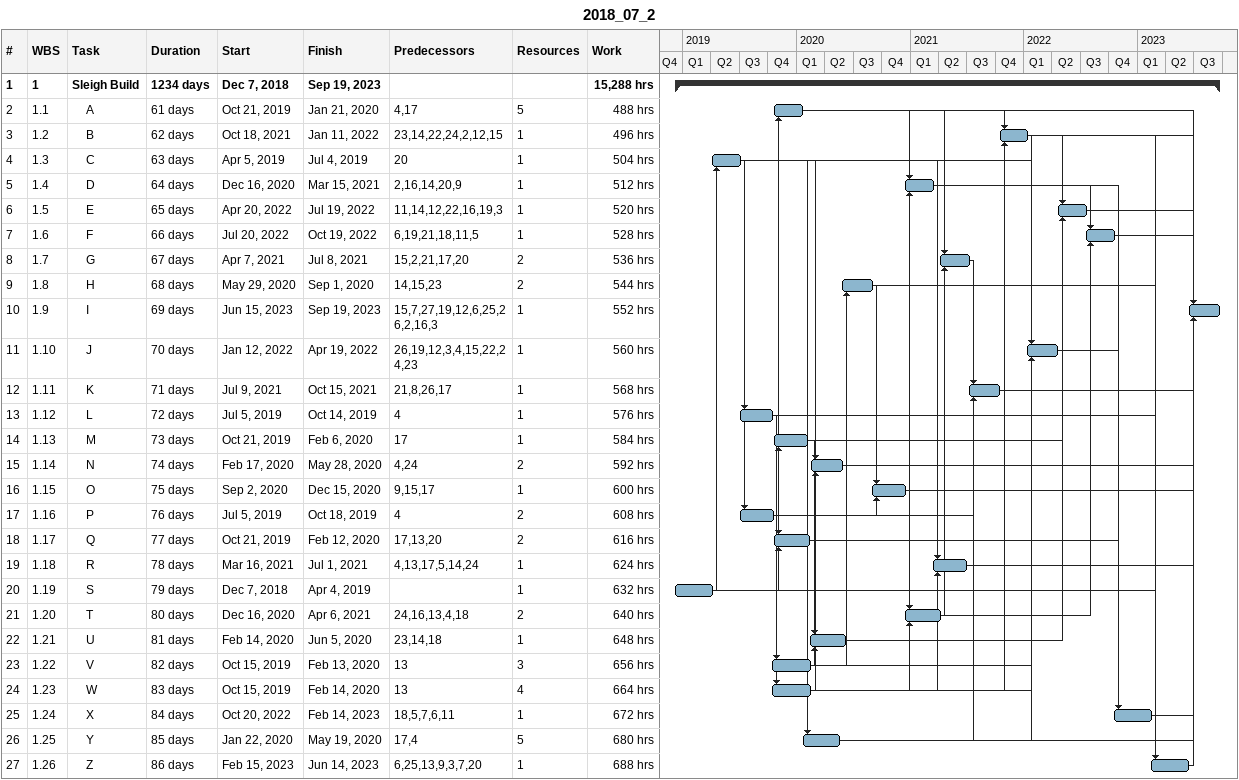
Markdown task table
2018_07_2

| ID | WBS | Task | Duration | Start | Finish | Predecessors | Resources | Work (h) |
|---|---|---|---|---|---|---|---|---|
| 1 | 1 | **Sleigh Build** | 1234d | 2018-12-07 | 2023-09-19 |  |  | 15288 |
| 2 | 1.1 | A | 61d | 2019-10-21 | 2020-01-21 | 4, 17 | 5 | 488 |
| 3 | 1.2 | B | 62d | 2021-10-18 | 2022-01-11 | 23, 14, 22, 24, 2, 12, 15 | 1 | 496 |
| 4 | 1.3 | C | 63d | 2019-04-05 | 2019-07-04 | 20 | 1 | 504 |
| 5 | 1.4 | D | 64d | 2020-12-16 | 2021-03-15 | 2, 16, 14, 20, 9 | 1 | 512 |
| 6 | 1.5 | E | 65d | 2022-04-20 | 2022-07-19 | 11, 14, 12, 22, 16, 19, 3 | 1 | 520 |
| 7 | 1.6 | F | 66d | 2022-07-20 | 2022-10-19 | 6, 19, 21, 18, 11, 5 | 1 | 528 |
| 8 | 1.7 | G | 67d | 2021-04-07 | 2021-07-08 | 15, 2, 21, 17, 20 | 2 | 536 |
| 9 | 1.8 | H | 68d | 2020-05-29 | 2020-09-01 | 14, 15, 23 | 2 | 544 |
| 10 | 1.9 | I | 69d | 2023-06-15 | 2023-09-19 | 15, 7, 27, 19, 12, 6, 25, 26, 2, 16, 3 | 1 | 552 |
| 11 | 1.10 | J | 70d | 2022-01-12 | 2022-04-19 | 26, 19, 12, 3, 4, 15, 22, 24, 23 | 1 | 560 |
| 12 | 1.11 | K | 71d | 2021-07-09 | 2021-10-15 | 21, 8, 26, 17 | 1 | 568 |
| 13 | 1.12 | L | 72d | 2019-07-05 | 2019-10-14 | 4 | 1 | 576 |
| 14 | 1.13 | M | 73d | 2019-10-21 | 2020-02-06 | 17 | 1 | 584 |
| 15 | 1.14 | N | 74d | 2020-02-17 | 2020-05-28 | 4, 24 | 2 | 592 |
| 16 | 1.15 | O | 75d | 2020-09-02 | 2020-12-15 | 9, 15, 17 | 1 | 600 |
| 17 | 1.16 | P | 76d | 2019-07-05 | 2019-10-18 | 4 | 2 | 608 |
| 18 | 1.17 | Q | 77d | 2019-10-21 | 2020-02-12 | 17, 13, 20 | 2 | 616 |
| 19 | 1.18 | R | 78d | 2021-03-16 | 2021-07-01 | 4, 13, 17, 5, 14, 24 | 1 | 624 |
| 20 | 1.19 | S | 79d | 2018-12-07 | 2019-04-04 |  | 1 | 632 |
| 21 | 1.20 | T | 80d | 2020-12-16 | 2021-04-06 | 24, 16, 13, 4, 18 | 2 | 640 |
| 22 | 1.21 | U | 81d | 2020-02-14 | 2020-06-05 | 23, 14, 18 | 1 | 648 |
| 23 | 1.22 | V | 82d | 2019-10-15 | 2020-02-13 | 13 | 3 | 656 |
| 24 | 1.23 | W | 83d | 2019-10-15 | 2020-02-14 | 13 | 4 | 664 |
| 25 | 1.24 | X | 84d | 2022-10-20 | 2023-02-14 | 18, 5, 7, 6, 11 | 1 | 672 |
| 26 | 1.25 | Y | 85d | 2020-01-22 | 2020-05-19 | 17, 4 | 5 | 680 |
| 27 | 1.26 | Z | 86d | 2023-02-15 | 2023-06-14 | 6, 25, 13, 9, 3, 7, 20 | 1 | 688 |
